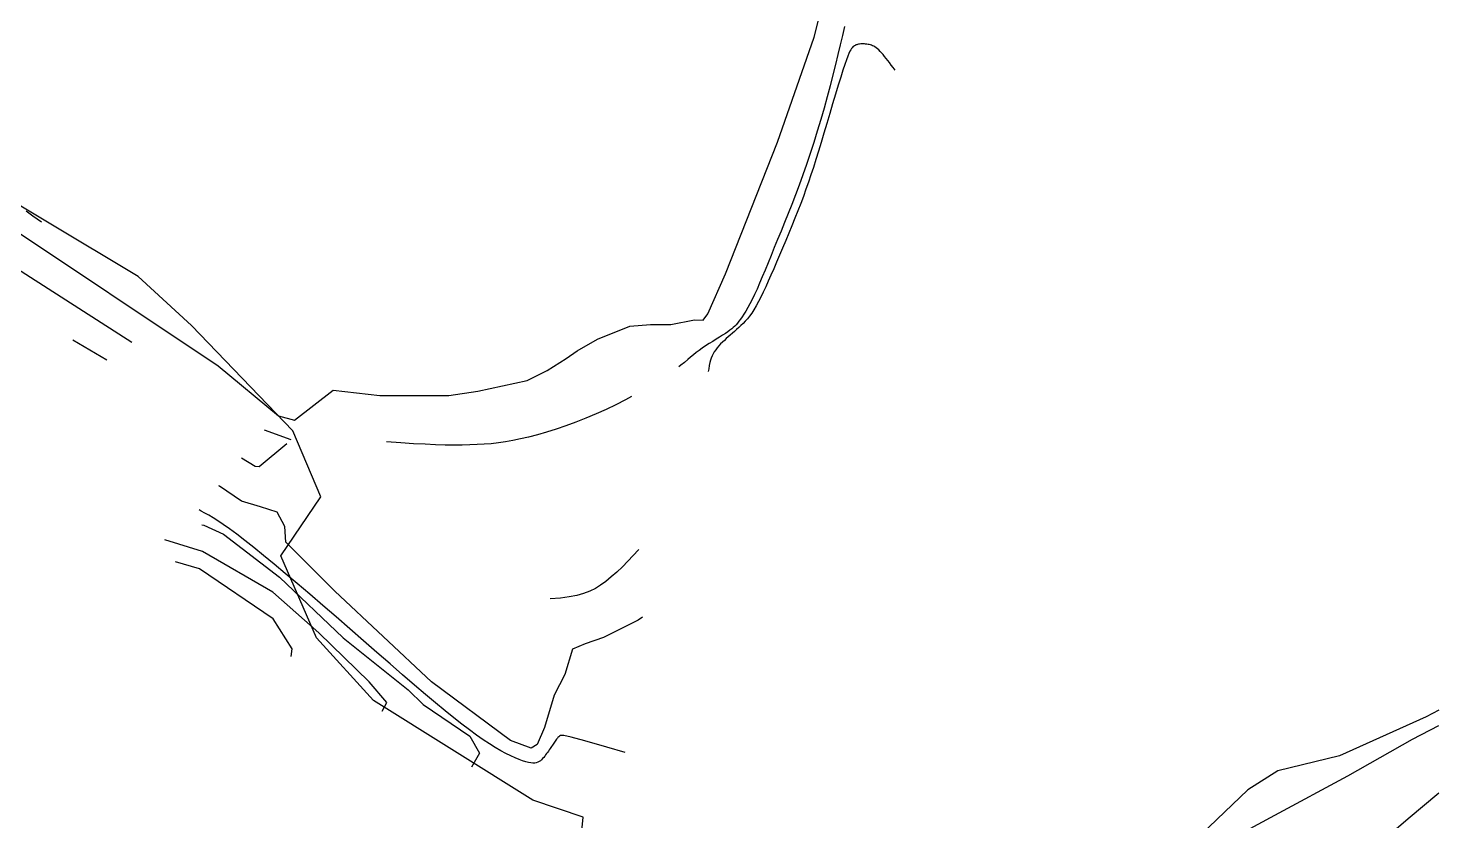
# Model space of a CAD drawing. Header units: metres. Extents: x 241192 to 243928, y 277833 to 281309.
# Drawn here: x 243793 to 243928.1, y 281158.3 to 281234.3 of the extents above; entities that cross this region are included whole.
import ezdxf

# ---------------------------------------------------------------- set-up
doc = ezdxf.new("R2010")
doc.units = ezdxf.units.M
for name, color, linetype in [('TERRAIN_BOUNDARY', 6, 'Continuous'), ('TERRAIN_CONTOUR_1M', 3, 'Continuous'), ('TERRAIN_CONTOUR_5M_SUPPLEMENT', 4, 'Continuous')]:
    doc.layers.add(name, color=color, linetype=linetype)

msp = doc.modelspace()

# ---------------------------------------------------------------- linework, layer by layer
at = {"layer": 'TERRAIN_BOUNDARY'}
msp.add_polyline3d([(243844.55, 281142.37, 0), (243846.14, 281158.7, 0), (243841.32, 281160.32, 0), (243826.04, 281169.87, 0), (243820.59, 281175.87, 0), (243817.19, 281183.74, 0), (243821, 281189.41, 0), (243818.34, 281195.72, 0), (243808.61, 281205.82, 0), (243803.51, 281210.52, 0), (243786.27, 281220.86, 0)], dxfattribs=at)
at = {"layer": 'TERRAIN_CONTOUR_1M'}
for points in [[(243871.18, 281234.49, 26), (243870.98, 281233.64, 26), (243870.78, 281232.75, 26), (243870.56, 281231.83, 26), (243870.33, 281230.86, 26), (243870.08, 281229.86, 26), (243869.82, 281228.82, 26), (243869.53, 281227.75, 26), (243869.23, 281226.67, 26), (243868.91, 281225.57, 26), (243868.58, 281224.48, 26), (243868.25, 281223.39, 26), (243867.9, 281222.33, 26), (243867.55, 281221.28, 26), (243867.2, 281220.28, 26), (243866.84, 281219.3, 26), (243866.48, 281218.36, 26), (243866.13, 281217.45, 26), (243865.78, 281216.57, 26), (243865.44, 281215.71, 26), (243865.1, 281214.89, 26), (243864.78, 281214.08, 26), (243864.46, 281213.3, 26), (243864.16, 281212.55, 26), (243863.86, 281211.83, 26), (243863.58, 281211.14, 26), (243863.31, 281210.49, 26), (243863.05, 281209.88, 26), (243862.8, 281209.31, 26), (243862.56, 281208.8, 26), (243862.34, 281208.33, 26), (243862.12, 281207.92, 26), (243861.92, 281207.55, 26), (243861.72, 281207.22, 26), (243861.54, 281206.93, 26), (243861.37, 281206.67, 26), (243861.21, 281206.45, 26), (243861.07, 281206.25, 26), (243860.93, 281206.07, 26), (243860.8, 281205.91, 26), (243860.67, 281205.77, 26), (243860.53, 281205.64, 26), (243860.38, 281205.5, 26), (243860.21, 281205.37, 26), (243860.01, 281205.23, 26), (243859.78, 281205.07, 26), (243859.51, 281204.9, 26), (243859.21, 281204.71, 26), (243858.89, 281204.52, 26), (243858.56, 281204.31, 26), (243858.22, 281204.1, 26), (243857.88, 281203.88, 26), (243857.56, 281203.66, 26), (243857.25, 281203.44, 26), (243856.97, 281203.23, 26), (243856.71, 281203.01, 26), (243856.44, 281202.79, 26), (243856.16, 281202.56, 26), (243855.85, 281202.3, 26), (243855.5, 281202.03, 26), (243855.31, 281201.88, 26)], [(243876.04, 281230.33, 27), (243875.85, 281230.57, 27), (243875.67, 281230.81, 27), (243875.5, 281231.04, 27), (243875.34, 281231.25, 27), (243875.18, 281231.45, 27), (243875.03, 281231.64, 27), (243874.88, 281231.81, 27), (243874.73, 281231.97, 27), (243874.59, 281232.12, 27), (243874.46, 281232.25, 27), (243874.33, 281232.36, 27), (243874.21, 281232.46, 27), (243874.09, 281232.54, 27), (243873.98, 281232.61, 27), (243873.87, 281232.66, 27), (243873.77, 281232.71, 27), (243873.66, 281232.74, 27), (243873.55, 281232.77, 27), (243873.44, 281232.79, 27), (243873.33, 281232.81, 27), (243873.21, 281232.82, 27), (243873.09, 281232.83, 27), (243872.97, 281232.83, 27), (243872.85, 281232.83, 27), (243872.74, 281232.83, 27), (243872.63, 281232.82, 27), (243872.53, 281232.8, 27), (243872.44, 281232.78, 27), (243872.35, 281232.76, 27), (243872.27, 281232.73, 27), (243872.2, 281232.69, 27), (243872.13, 281232.65, 27), (243872.06, 281232.6, 27), (243871.99, 281232.54, 27), (243871.93, 281232.47, 27), (243871.86, 281232.39, 27), (243871.79, 281232.28, 27), (243871.71, 281232.13, 27), (243871.61, 281231.93, 27), (243871.5, 281231.67, 27), (243871.37, 281231.32, 27), (243871.22, 281230.87, 27), (243871.03, 281230.32, 27), (243870.82, 281229.64, 27), (243870.58, 281228.87, 27), (243870.33, 281228.01, 27), (243870.05, 281227.1, 27), (243869.77, 281226.16, 27), (243869.49, 281225.21, 27), (243869.21, 281224.28, 27), (243868.94, 281223.38, 27), (243868.68, 281222.54, 27), (243868.44, 281221.74, 27), (243868.2, 281220.99, 27), (243867.96, 281220.27, 27), (243867.73, 281219.58, 27), (243867.49, 281218.89, 27), (243867.24, 281218.21, 27), (243866.99, 281217.52, 27), (243866.71, 281216.82, 27), (243866.43, 281216.11, 27), (243866.14, 281215.39, 27), (243865.84, 281214.68, 27), (243865.55, 281213.97, 27), (243865.25, 281213.26, 27), (243864.96, 281212.58, 27), (243864.67, 281211.92, 27), (243864.4, 281211.28, 27), (243864.14, 281210.67, 27), (243863.88, 281210.09, 27), (243863.64, 281209.54, 27), (243863.4, 281209.03, 27), (243863.17, 281208.56, 27), (243862.95, 281208.12, 27), (243862.73, 281207.72, 27), (243862.51, 281207.35, 27), (243862.3, 281207.03, 27), (243862.09, 281206.74, 27), (243861.88, 281206.48, 27), (243861.67, 281206.24, 27), (243861.46, 281206.02, 27), (243861.26, 281205.82, 27), (243861.05, 281205.63, 27), (243860.85, 281205.44, 27), (243860.65, 281205.26, 27), (243860.44, 281205.09, 27), (243860.24, 281204.92, 27), (243860.05, 281204.75, 27), (243859.86, 281204.58, 27), (243859.67, 281204.41, 27), (243859.49, 281204.23, 27), (243859.31, 281204.06, 27), (243859.15, 281203.87, 27), (243858.99, 281203.69, 27), (243858.85, 281203.5, 27), (243858.71, 281203.3, 27), (243858.6, 281203.11, 27), (243858.49, 281202.91, 27), (243858.41, 281202.71, 27), (243858.34, 281202.5, 27), (243858.28, 281202.28, 27), (243858.23, 281202.01, 27), (243858.17, 281201.68, 27), (243858.12, 281201.43, 27)], [(243792.76, 281216.84, 24), (243793.41, 281216.36, 24), (243794.24, 281215.76, 24)], [(243791.27, 281211.52, 26), (243791.49, 281211.55, 26), (243802.91, 281204.25, 26)], [(243797.23, 281204.47, 27), (243800.5, 281202.53, 27)], [(243850.78, 281199.03, 26), (243850.19, 281198.71, 26), (243849.28, 281198.24, 26), (243848.34, 281197.79, 26), (243847.38, 281197.36, 26), (243846.41, 281196.95, 26), (243845.45, 281196.57, 26), (243844.49, 281196.22, 26), (243843.55, 281195.9, 26), (243842.63, 281195.61, 26), (243841.76, 281195.35, 26), (243840.92, 281195.13, 26), (243840.14, 281194.95, 26), (243839.4, 281194.8, 26), (243838.7, 281194.67, 26), (243838.02, 281194.58, 26), (243837.34, 281194.5, 26), (243836.67, 281194.45, 26), (243835.99, 281194.41, 26), (243835.28, 281194.39, 26), (243834.54, 281194.37, 26), (243833.76, 281194.37, 26), (243832.91, 281194.37, 26), (243831.99, 281194.4, 26), (243830.99, 281194.44, 26), (243829.88, 281194.49, 26), (243828.66, 281194.57, 26), (243827.31, 281194.67, 26)], [(243815.58, 281195.82, 26), (243818.13, 281194.91, 26)], [(243813.4, 281193.14, 27), (243814.71, 281192.35, 27), (243815.1, 281192.32, 27), (243817.75, 281194.51, 27)], [(243851.82, 281177.88, 28), (243851.42, 281177.58, 28), (243848.1, 281175.91, 28), (243846.33, 281175.31, 28), (243845.12, 281174.81, 28), (243844.39, 281172.38, 28), (243843.38, 281170.4, 28), (243842.44, 281167.27, 28), (243841.73, 281165.67, 28), (243841.17, 281165.32, 28), (243839.18, 281166.05, 28), (243831.62, 281171.66, 28), (243822.36, 281180.37, 28), (243817.64, 281185.07, 28), (243817.55, 281186.55, 28), (243816.81, 281187.93, 28), (243815.24, 281188.45, 28), (243813.41, 281188.98, 28), (243811.29, 281190.43, 28), (243811.24, 281190.47, 28)], [(243850.16, 281164.89, 29), (243848.41, 281165.41, 29), (243846.31, 281166.02, 29), (243845, 281166.36, 29), (243844.29, 281166.51, 29), (243843.98, 281166.52, 29), (243843.87, 281166.47, 29), (243843.8, 281166.4, 29), (243843.73, 281166.32, 29), (243843.67, 281166.25, 29), (243843.6, 281166.16, 29), (243843.53, 281166.08, 29), (243843.47, 281165.99, 29), (243843.4, 281165.89, 29), (243843.33, 281165.79, 29), (243843.26, 281165.69, 29), (243843.19, 281165.59, 29), (243843.12, 281165.48, 29), (243843.04, 281165.37, 29), (243842.97, 281165.26, 29), (243842.89, 281165.14, 29), (243842.81, 281165.02, 29), (243842.72, 281164.9, 29), (243842.64, 281164.78, 29), (243842.55, 281164.65, 29), (243842.46, 281164.53, 29), (243842.36, 281164.41, 29), (243842.26, 281164.3, 29), (243842.15, 281164.2, 29), (243842.04, 281164.1, 29), (243841.92, 281164.02, 29), (243841.79, 281163.96, 29), (243841.65, 281163.91, 29), (243841.5, 281163.88, 29), (243841.32, 281163.88, 29), (243841.12, 281163.89, 29), (243840.9, 281163.93, 29), (243840.64, 281164, 29), (243840.34, 281164.09, 29), (243840, 281164.21, 29), (243839.62, 281164.37, 29), (243839.21, 281164.56, 29), (243838.75, 281164.79, 29), (243838.26, 281165.06, 29), (243837.72, 281165.37, 29), (243837.16, 281165.72, 29), (243836.56, 281166.11, 29), (243835.92, 281166.56, 29), (243835.25, 281167.05, 29), (243834.53, 281167.6, 29), (243833.75, 281168.22, 29), (243832.91, 281168.89, 29), (243832.01, 281169.64, 29), (243831.04, 281170.46, 29), (243829.98, 281171.36, 29), (243828.84, 281172.35, 29), (243827.64, 281173.39, 29), (243826.38, 281174.49, 29), (243825.09, 281175.61, 29), (243823.78, 281176.75, 29), (243822.47, 281177.89, 29), (243821.19, 281179, 29), (243819.94, 281180.08, 29), (243818.74, 281181.1, 29), (243817.6, 281182.06, 29), (243816.53, 281182.95, 29), (243815.52, 281183.78, 29), (243814.59, 281184.54, 29), (243813.73, 281185.21, 29), (243812.96, 281185.81, 29), (243812.27, 281186.32, 29), (243811.66, 281186.75, 29), (243811.14, 281187.1, 29), (243810.68, 281187.4, 29), (243810.27, 281187.64, 29), (243809.89, 281187.85, 29), (243809.55, 281188.04, 29), (243809.36, 281188.15, 29)], [(243826.89, 281168.84, 31), (243827.34, 281169.69, 31), (243825.64, 281171.66, 31), (243820.81, 281176.35, 31), (243816.41, 281180.25, 31), (243809.66, 281184.15, 31), (243806.06, 281185.29, 31)], [(243818.16, 281174.08, 32), (243818.25, 281174.84, 32), (243816.43, 281177.72, 32), (243809.38, 281182.5, 32), (243807.07, 281183.18, 32)], [(243851.47, 281184.36, 27), (243851.44, 281184.32, 27), (243850.94, 281183.77, 27), (243850.42, 281183.22, 27), (243849.9, 281182.7, 27), (243849.37, 281182.19, 27), (243848.84, 281181.72, 27), (243848.33, 281181.3, 27), (243847.82, 281180.93, 27), (243847.31, 281180.61, 27), (243846.77, 281180.35, 27), (243846.18, 281180.12, 27), (243845.53, 281179.94, 27), (243844.8, 281179.8, 27), (243843.96, 281179.7, 27), (243842.99, 281179.63, 27)], [(243928.13, 281168.94, 29), (243926.92, 281168.32, 29), (243918.61, 281164.57, 29), (243912.7, 281163.14, 29), (243909.84, 281161.31, 29), (243903.88, 281155.61, 29), (243902.12, 281152.42, 29), (243901.06, 281148.69, 29), (243899.72, 281144.84, 29), (243897.46, 281144.38, 29), (243895.87, 281142.58, 29), (243887.01, 281139.52, 29), (243881.24, 281139.07, 29), (243875.56, 281139.52, 29), (243869.78, 281141.72, 29)], [(243928.13, 281160.98, 31), (243925.2, 281158.52, 31), (243918.33, 281152.63, 31), (243914.58, 281147.73, 31), (243905.93, 281135.88, 31), (243904.62, 281131.3, 31), (243904.36, 281130.32, 31), (243902.79, 281129.34, 31), (243891.85, 281122.89, 31), (243883.25, 281120.84, 31), (243873.91, 281120.93, 31), (243867.83, 281121.93, 31)]]:
    msp.add_polyline3d(points, dxfattribs=at)
at = {"layer": 'TERRAIN_CONTOUR_5M_SUPPLEMENT'}
for points in [[(243790.33, 281215.91, 25), (243811.17, 281201.97, 25), (243816.94, 281197.17, 25), (243818.5, 281196.75, 25), (243822.2, 281199.64, 25), (243826.66, 281199.11, 25), (243833.28, 281199.13, 25), (243836.05, 281199.54, 25), (243840.79, 281200.55, 25), (243842.69, 281201.52, 25), (243844.52, 281202.66, 25), (243845.58, 281203.39, 25), (243847.53, 281204.52, 25), (243850.62, 281205.76, 25), (243852.59, 281205.93, 25), (243854.55, 281205.93, 25), (243856.8, 281206.37, 25), (243857.65, 281206.36, 25), (243858.09, 281206.94, 25), (243859.79, 281210.79, 25), (243864.76, 281223.41, 25), (243868.29, 281233.47, 25), (243870.37, 281241.82, 25)], [(243809.62, 281186.71, 30), (243809.81, 281186.68, 30), (243811.67, 281185.83, 30), (243817.04, 281181.7, 30), (243823.15, 281175.88, 30), (243829.37, 281170.9, 30), (243830.81, 281169.49, 30), (243835.29, 281166.44, 30), (243836.2, 281164.82, 30), (243835.43, 281163.47, 30)], [(243868.91, 281132.89, 30), (243873.8, 281132.42, 30), (243880.24, 281130.73, 30), (243889.14, 281130.25, 30), (243897.76, 281132.89, 30), (243900.41, 281133.91, 30), (243902.17, 281136.22, 30), (243902.92, 281141.11, 30), (243902.92, 281145.66, 30), (243905.43, 281152.92, 30), (243909.64, 281157.39, 30), (243912.42, 281158.88, 30), (243919.42, 281162.64, 30), (243925.6, 281166.16, 30), (243928.13, 281167.48, 30)]]:
    msp.add_polyline3d(points, dxfattribs=at)

doc.saveas('drawing.dxf')
